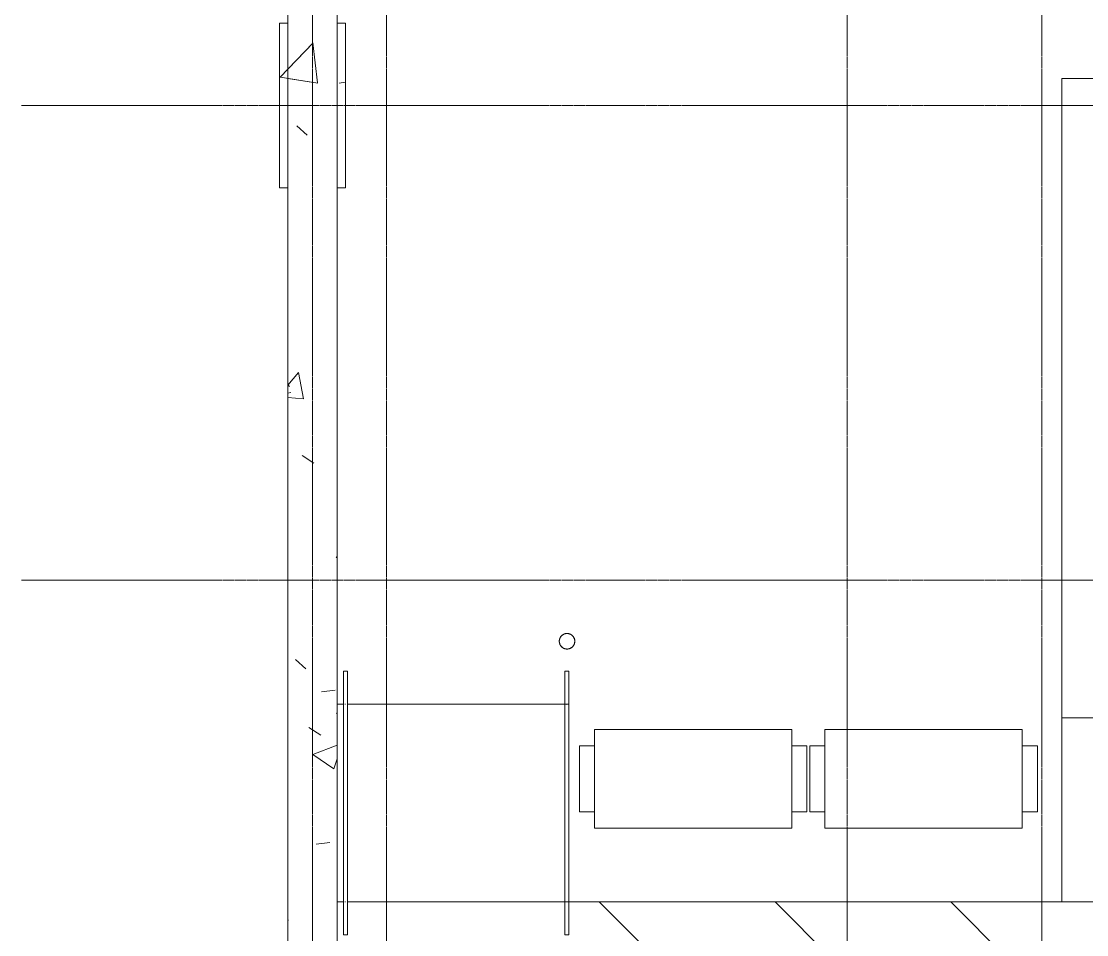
# Model space of a CAD drawing. Header units: inches. Extents: x 3268 to 7018, y 976 to 6708.
# Drawn here: x 4253.3 to 4641.8, y 3856.9 to 4189.8 of the extents above; entities that cross this region are included whole.
import ezdxf

# ---------------------------------------------------------------- set-up
doc = ezdxf.new("R2010")
doc.units = ezdxf.units.IN
doc.header["$MEASUREMENT"] = 0
doc.linetypes.add('Grid Line 1_2_', pattern=[0.875, 0.5, -0.125, 0.125, -0.125])
for name, color, linetype, lineweight in [('A-FLOR', 192, 'Continuous', 9), ('A-FLOR-HRAL', 11, 'Continuous', 9), ('A-FLOR-LEVL', 51, 'Continuous', 9), ('A-FLOR-PATT', 8, 'Continuous', 15), ('A-GENM', 13, 'Continuous', 9), ('A-WALL', 113, 'Continuous', 9), ('A-WALL-PATT', 111, 'Continuous', 15), ('L-SITE', 91, 'Continuous', 9), ('Q-SPCQ', 91, 'Continuous', 9), ('S-COLS', 52, 'Continuous', 9), ('S-FNDN', 32, 'Continuous', 9), ('S-GRID', 1, 'Continuous', 9)]:
    doc.layers.add(name, color=color, linetype=linetype, lineweight=lineweight)
pattern_1 = [(50, (0, 0), (110.1714, -9.6389), [11.52, -126.72]), (355, (0, 0), (-21.3124, 115.5371), [9.216, -101.376]), (100.451, (9.18, -0.8), (88.86, 105.8975), [9.79, -107.695]), (46.184, (0, 30.72), (163.9282, -25.425), [17.28, -190.08]), (96.636, (13.66, 28.6), (143.563, 149.6257), [14.686, -161.543]), (351.184, (0, 30.72), (143.5647, 149.6237), [13.824, -152.064]), (21, (15.36, 23.04), (91.6851, -61.8426), [11.52, -126.72]), (326, (15.36, 23.04), (37.3733, 111.3835), [9.216, -101.376]), (71.451, (23, 17.89), (129.0588, 49.5399), [9.79, -107.695]), (37.5, (0, 0), (1.8676, 51.13223), [5.069, -95.078, 5.069, -97.843, -101.76]), (37.5, (0, 0), (1.8676, 51.13223), [-203.059, 5.069, -96.691]), (7.5, (0, 0), (40.4072, 60.5815), [5.069, -53.606, 5.069, -92.774, -38.784]), (7.5, (0, 0), (40.4072, 60.5815), [-156.518, 5.069, -33.715]), (327.5, (-34.253, 0), (81.99473, -3.46427), [5.069, -33.331, 5.069, -114.739, -158.976]), (327.5, (-34.253, 0), (81.99473, -3.46427), [-158.208, 5.069, -153.907]), (317.5, (-49.61, 0), (89.577, 15.37635), [5.069, -44.851, 5.069, -74.496, -112.896]), (317.5, (-49.61, 0), (89.577, 15.37635), [-129.485, 5.069, -107.827])]

# ---------------------------------------------------------------- blocks, each defined once
blk = doc.blocks.new('Top Rail Type - Top Rail_Internal_-1613073-Overall Retail Plan Opt 2')
at = {"layer": 'A-FLOR-HRAL', "color": 7}
for p, q in [((4451.5, 3940.93), (4451.5, 3925.91)), ((4452.06, 3940.93), (4452.25, 3940.93)), ((4453, 3925.91), (4453, 3940.93))]:
    blk.add_line(p, q, dxfattribs=at)
at = {"layer": 'A-FLOR-HRAL', "color": 7, "flags": 128}
blk.add_lwpolyline([(4452.34, 3940.82), (4452.31, 3940.88), (4452.19, 3940.88), (4452.16, 3940.82)], dxfattribs=at)
blk = doc.blocks.new('Top Rail Type - Top Rail_Internal_-V2-Overall Retail Plan Opt 2')
at = {"layer": 'A-FLOR-HRAL', "color": 7}
for p, q in [((4453, 3940.93), (4451.5, 3940.93)), ((4451.5, 3940.93), (4451.5, 3868.9)), ((4453, 3940.93), (4453, 3868.9)), ((4453, 3868.9), (4451.5, 3868.9))]:
    blk.add_line(p, q, dxfattribs=at)
blk = doc.blocks.new('WSP_5 Points - Structure_2022_rvt-1-Overall Retail Plan Opt 2')
at = {"layer": 'A-WALL-PATT', "lineweight": 9}
h = blk.add_hatch(dxfattribs=at)
h.set_pattern_fill('FP_8', style=0, pattern_type=2)
h.set_pattern_definition(pattern_1)
h.paths.add_polyline_path([(4368.5, 3649.92), (4368.5, 4129.15), (4350.5, 4129.15), (4350.5, 3649.92)])
h.paths.add_polyline_path([(4350.5, 4189.15), (4368.5, 4189.15), (4368.5, 4465.15), (4350.5, 4465.15), (4350.5, 4191.66)])
h.paths.add_polyline_path([(4368.5, 4525.15), (4368.5, 4813.15), (4350.5, 4813.15), (4350.5, 4525.15)])
at = {"layer": 'S-COLS'}
h = blk.add_hatch(dxfattribs=at)
h.set_pattern_fill('FP_8', color=256, style=0, pattern_type=2)
h.set_pattern_definition(pattern_1)
h.paths.add_polyline_path([(4350.5, 4129.15), (4371.5, 4129.15), (4371.5, 4189.15), (4347.5, 4189.15), (4347.5, 4129.15)])
at = {"layer": 'A-FLOR-LEVL', "color": 7}
for p, q in [((4368.5, 3940.93), (4370.75, 3940.93)), ((4372.25, 3940.93), (4451.5, 3940.93)), ((4368.5, 3868.9), (4370.75, 3868.9)), ((4372.25, 3868.9), (4451.5, 3868.9))]:
    blk.add_line(p, q, dxfattribs=at)
at = {"layer": 'S-COLS', "color": 250, "lineweight": 13}
for p, q in [((4350.5, 4189.15), (4347.5, 4189.15)), ((4347.5, 4189.15), (4347.5, 4129.15)), ((4371.5, 4189.15), (4368.5, 4189.15)), ((4371.5, 4129.15), (4371.5, 4189.15)), ((4347.5, 4129.15), (4350.5, 4129.15)), ((4368.5, 4129.15), (4371.5, 4129.15))]:
    blk.add_line(p, q, dxfattribs=at)
at = {"layer": 'S-FNDN', "color": 10, "lineweight": 15}
for p, q in [((4350.5, 4465.15), (4350.5, 4189.15)), ((4368.5, 4189.15), (4368.5, 4465.15)), ((4350.5, 4129.15), (4350.5, 3649.92)), ((4368.5, 3649.92), (4368.5, 4129.15))]:
    blk.add_line(p, q, dxfattribs=at)
at = {"layer": 'A-FLOR-HRAL', "lineweight": 9}
for name in ['Top Rail Type - Top Rail_Internal_-1613073-Overall Retail Plan Opt 2', 'Top Rail Type - Top Rail_Internal_-V2-Overall Retail Plan Opt 2']:
    blk.add_blockref(name, (0, 0), dxfattribs=at)
blk = doc.blocks.new('compactor - compactor-3474374-Overall Retail Plan Opt 2')
at = {"layer": 'Q-SPCQ'}
for p, q in [((-1004.2, -576.03), (-1237.2, -576.03)), ((-1237.2, -576.03), (-1237.2, -684.03)), ((-1004.2, -684.03), (-1004.2, -576.03)), ((-1237.2, -684.03), (-1004.2, -684.03))]:
    blk.add_line(p, q, dxfattribs=at)
blk = doc.blocks.new('compactor1 - compactor-3474386-Overall Retail Plan Opt 2')
at = {"layer": 'Q-SPCQ'}
for p, q in [((-1170.2, -576.03), (-1237.2, -576.03)), ((-1170.2, -684.03), (-1170.2, -576.03)), ((-1237.2, -684.03), (-1170.2, -684.03))]:
    blk.add_line(p, q, dxfattribs=at)
blk = doc.blocks.new('Dumpster_3848 - 2 Yard-V7-Overall Retail Plan Opt 2')
at = {"layer": 'L-SITE'}
for p, q in [((-32, -28), (-32, 8)), ((-32, 8), (40, 8)), ((40, 8), (40, -28)), ((-37.5, 2), (-37.5, -22)), ((-32, 2), (-37.5, 2)), ((40, 2), (45.5, 2)), ((45.5, 2), (45.5, -22)), ((-37.5, -22), (-32, -22)), ((45.5, -22), (40, -22)), ((40, -28), (-32, -28))]:
    blk.add_line(p, q, dxfattribs=at)
blk = doc.blocks.new('Top Rail Type - Top Rail_Internal_-7485041-Overall Retail Plan Opt 2')
at = {"layer": 'A-FLOR-HRAL'}
for p, q in [((4451.5, 3952.93), (4451.5, 3940.78)), ((4452.06, 3952.93), (4452.25, 3952.93)), ((4453, 3940.78), (4453, 3952.93)), ((4451.5, 3868.9), (4451.5, 3856.9)), ((4453, 3856.9), (4453, 3868.9)), ((4452.25, 3856.9), (4452.06, 3856.9))]:
    blk.add_line(p, q, dxfattribs=at)
blk = doc.blocks.new('Top Rail Type - Top Rail_Internal_-V162-Overall Retail Plan Opt 2')
at = {"layer": 'A-FLOR-HRAL'}
for p, q in [((4453, 3952.93), (4451.5, 3952.93)), ((4451.5, 3952.93), (4451.5, 3940.78)), ((4453, 3952.93), (4453, 3940.78)), ((4451.5, 3868.9), (4451.5, 3856.9)), ((4453, 3868.9), (4453, 3856.9)), ((4453, 3856.9), (4451.5, 3856.9))]:
    blk.add_line(p, q, dxfattribs=at)
blk = doc.blocks.new('Handrail Type - Handrail_Internal_-7485057-Overall Retail Plan Opt 2')
at = {"layer": 'A-FLOR-HRAL'}
for p, q in [((4370.75, 3952.93), (4370.75, 3940.91)), ((4371.31, 3952.93), (4371.5, 3952.93)), ((4372.25, 3940.91), (4372.25, 3952.93)), ((4370.75, 3940.91), (4370.75, 3868.88)), ((4372.25, 3868.88), (4372.25, 3940.91)), ((4370.75, 3868.88), (4370.75, 3856.9)), ((4372.25, 3856.9), (4372.25, 3868.88)), ((4371.5, 3856.9), (4371.31, 3856.9))]:
    blk.add_line(p, q, dxfattribs=at)
for points in [[(4371.5, 3940.93), (4371.43, 3940.93), (4371.37, 3940.93), (4371.31, 3940.93)], [(4371.31, 3868.9), (4371.37, 3868.9), (4371.43, 3868.9), (4371.5, 3868.9)]]:
    blk.add_open_spline(points, degree=3, dxfattribs=at)
blk = doc.blocks.new('Handrail Type - Handrail_Internal_-V163-Overall Retail Plan Opt 2')
at = {"layer": 'A-FLOR-HRAL'}
for p, q in [((4372.25, 3952.93), (4370.75, 3952.93)), ((4370.75, 3952.93), (4370.75, 3940.93)), ((4372.25, 3952.93), (4372.25, 3940.93)), ((4370.75, 3940.93), (4370.75, 3868.9)), ((4372.25, 3940.93), (4372.25, 3868.9)), ((4370.75, 3868.9), (4370.75, 3856.9)), ((4372.25, 3868.9), (4372.25, 3856.9)), ((4372.25, 3856.9), (4370.75, 3856.9))]:
    blk.add_line(p, q, dxfattribs=at)
blk = doc.blocks.new('Bollard_1648 - Bollard_1648-V164-Overall Retail Plan Opt 2')
at = {"layer": 'A-GENM', "flags": 128}
for points in [[(0, 2.83), (-0.11, 2.83), (-0.23, 2.82), (-0.34, 2.81), (-0.45, 2.79), (-0.56, 2.77), (-0.67, 2.75), (-0.78, 2.72), (-0.89, 2.68), (-1, 2.65), (-1.1, 2.61), (-1.2, 2.56), (-1.31, 2.51), (-1.41, 2.45), (-1.5, 2.4), (-1.6, 2.33), (-1.69, 2.27), (-1.78, 2.2), (-1.87, 2.13), (-1.95, 2.05), (-2.03, 1.97), (-2.11, 1.89), (-2.18, 1.8), (-2.25, 1.71), (-2.32, 1.62), (-2.38, 1.53), (-2.44, 1.43), (-2.49, 1.33), (-2.55, 1.23), (-2.59, 1.13), (-2.64, 1.02), (-2.68, 0.92), (-2.71, 0.81), (-2.74, 0.7), (-2.77, 0.59), (-2.79, 0.48), (-2.8, 0.37), (-2.82, 0.26), (-2.82, 0.14), (-2.83, 0.03), (-2.83, -0.08), (-2.82, -0.2), (-2.81, -0.31), (-2.8, -0.42), (-2.78, -0.53), (-2.75, -0.64), (-2.73, -0.75), (-2.69, -0.86), (-2.66, -0.97), (-2.62, -1.07), (-2.57, -1.18), (-2.52, -1.28), (-2.47, -1.38), (-2.41, -1.48), (-2.35, -1.57), (-2.29, -1.66), (-2.22, -1.75), (-2.15, -1.84), (-2.07, -1.93), (-1.99, -2.01), (-1.91, -2.09), (-1.83, -2.16), (-1.74, -2.23), (-1.65, -2.3), (-1.55, -2.36), (-1.46, -2.42), (-1.36, -2.48), (-1.26, -2.53), (-1.16, -2.58), (-1.05, -2.62), (-0.95, -2.67), (-0.84, -2.7), (-0.73, -2.73), (-0.62, -2.76), (-0.51, -2.78), (-0.4, -2.8), (-0.29, -2.81), (-0.17, -2.82), (-0.06, -2.83), (0, -2.83)], [(0, -2.83), (0.11, -2.83), (0.23, -2.82), (0.34, -2.81), (0.45, -2.79), (0.56, -2.77), (0.67, -2.75), (0.78, -2.72), (0.89, -2.68), (1, -2.65), (1.1, -2.61), (1.2, -2.56), (1.31, -2.51), (1.41, -2.45), (1.5, -2.4), (1.6, -2.33), (1.69, -2.27), (1.78, -2.2), (1.87, -2.13), (1.95, -2.05), (2.03, -1.97), (2.11, -1.89), (2.18, -1.8), (2.25, -1.71), (2.32, -1.62), (2.38, -1.53), (2.44, -1.43), (2.49, -1.33), (2.55, -1.23), (2.59, -1.13), (2.64, -1.02), (2.68, -0.92), (2.71, -0.81), (2.74, -0.7), (2.77, -0.59), (2.79, -0.48), (2.8, -0.37), (2.82, -0.26), (2.82, -0.14), (2.83, -0.03), (2.83, 0.08), (2.82, 0.2), (2.81, 0.31), (2.8, 0.42), (2.78, 0.53), (2.75, 0.64), (2.73, 0.75), (2.69, 0.86), (2.66, 0.97), (2.62, 1.07), (2.57, 1.18), (2.52, 1.28), (2.47, 1.38), (2.41, 1.48), (2.35, 1.57), (2.29, 1.66), (2.22, 1.75), (2.15, 1.84), (2.07, 1.93), (1.99, 2.01), (1.91, 2.09), (1.83, 2.16), (1.74, 2.23), (1.65, 2.3), (1.55, 2.36), (1.46, 2.42), (1.36, 2.48), (1.26, 2.53), (1.16, 2.58), (1.05, 2.62), (0.95, 2.67), (0.84, 2.7), (0.73, 2.73), (0.62, 2.76), (0.51, 2.78), (0.4, 2.8), (0.29, 2.81), (0.17, 2.82), (0.06, 2.83), (0, 2.83)]]:
    blk.add_lwpolyline(points, dxfattribs=at)
at = {"layer": 'A-GENM'}
for start, end in [(90, 270), (270, 90)]:
    blk.add_arc((0, 0), 2.83, start, end, dxfattribs=at)

msp = doc.modelspace()

# ---------------------------------------------------------------- block references
at = {"lineweight": 5}
msp.add_blockref('WSP_5 Points - Structure_2022_rvt-1-Overall Retail Plan Opt 2', (0, 0), dxfattribs=at)

# ---------------------------------------------------------------- next in the draw order: hatches: boundary and pattern name
at = {"layer": 'A-FLOR-PATT', "lineweight": 9}
h = msp.add_hatch(dxfattribs=at)
h.set_pattern_fill('FP_14', color=256, style=0, pattern_type=2)
h.set_pattern_definition([(135, (0, 0), (-32.0496, -32.0496), [])])
h.paths.add_polyline_path([(4740.72, 3815.77), (4765, 3815.77), (4765, 3868.9), (4453, 3868.9), (4452.9, 3856.9), (4452.5, 3856.9), (4452.5, 3815.77), (4702.03, 3815.77)])
h.paths.add_polyline_path([(4542.5, 3826.15), (4542.5, 3844.15), (4602.5, 3844.15), (4602.5, 3826.15)])
at = {"layer": 'A-WALL-PATT', "lineweight": 9}
h = msp.add_hatch(dxfattribs=at)
h.set_pattern_fill('FP_8', color=256, style=0, pattern_type=2)
h.set_pattern_definition(pattern_1)
h.paths.add_polyline_path([(4368.5, 3705.46), (4368.5, 4813.15), (4350.5, 4813.15), (4350.5, 3723.46)])

# ---------------------------------------------------------------- next in the draw order: linework, layer by layer
at = {"layer": 'A-FLOR', "color": 7}
for p, q in [((4370.75, 3868.9), (4368.5, 3868.9)), ((4451.5, 3868.9), (4372.25, 3868.9))]:
    msp.add_line(p, q, dxfattribs=at)
at = {"layer": 'A-FLOR'}
msp.add_line((4632.72, 3868.9), (4453, 3868.9), dxfattribs=at)
at = {"layer": 'A-FLOR-LEVL'}
for p, q in [((4368.5, 3940.93), (4370.75, 3940.93)), ((4372.25, 3940.93), (4451.5, 3940.93)), ((4368.5, 3868.9), (4370.75, 3868.9)), ((4372.25, 3868.9), (4451.5, 3868.9))]:
    msp.add_line(p, q, dxfattribs=at)
at = {"layer": 'A-WALL', "lineweight": 15}
for p, q in [((4350.5, 4813.15), (4350.5, 3723.46)), ((4368.5, 3815.77), (4368.5, 4813.15))]:
    msp.add_line(p, q, dxfattribs=at)
at = {"layer": 'S-GRID', "linetype": 'Grid Line 1_2_'}
for p, q in [((4359.5, 3355.52), (4359.5, 6288.95)), ((4386.5, 3355.52), (4386.5, 6288.95)), ((4554.5, 3355.52), (4554.5, 6288.95)), ((4625.5, 3355.52), (4625.5, 6288.95)), ((6493.24, 4159.15), (4253.31, 4159.15)), ((6493.24, 3986.15), (4253.31, 3986.15))]:
    msp.add_line(p, q, dxfattribs=at)

# ---------------------------------------------------------------- next in the draw order: block references
at = {"layer": 'A-FLOR-HRAL'}
for name in ['Handrail Type - Handrail_Internal_-7485057-Overall Retail Plan Opt 2', 'Handrail Type - Handrail_Internal_-V163-Overall Retail Plan Opt 2', 'Top Rail Type - Top Rail_Internal_-7485041-Overall Retail Plan Opt 2', 'Top Rail Type - Top Rail_Internal_-V162-Overall Retail Plan Opt 2']:
    msp.add_blockref(name, (0, 0), dxfattribs=at)
at = {"layer": 'A-GENM'}
msp.add_blockref('Bollard_1648 - Bollard_1648-V164-Overall Retail Plan Opt 2', (4452.32, 3963.84), dxfattribs=at)
at = {"layer": 'L-SITE'}
for p in [(4494.32, 3923.71), (4578.32, 3923.71)]:
    msp.add_blockref('Dumpster_3848 - 2 Yard-V7-Overall Retail Plan Opt 2', p, dxfattribs=at)
at = {"layer": 'Q-SPCQ', "rotation": 269.9999999999992}
for name, p in [('compactor - compactor-3474374-Overall Retail Plan Opt 2', (5316.75, 2931.7)), ('compactor1 - compactor-3474386-Overall Retail Plan Opt 2', (5316.75, 2698.7))]:
    msp.add_blockref(name, p, dxfattribs=at)

doc.saveas('drawing.dxf')
